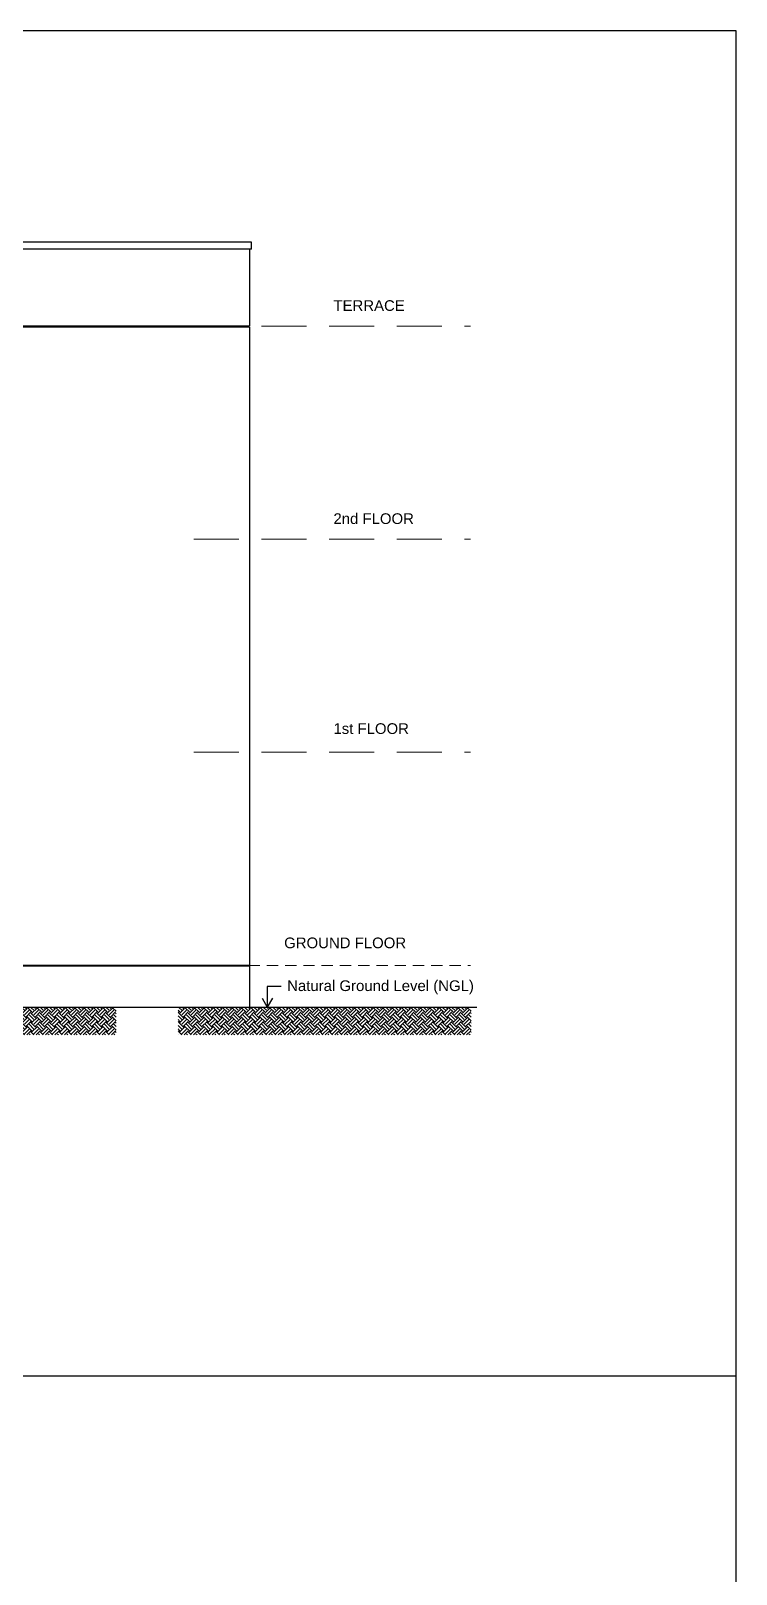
# Model space of a CAD drawing. Header units: metres. Extents: x -1441 to -394, y -133 to 518.
# Drawn here: x -1133.54 to -1123.45, y 132.01 to 154.09 of the extents above; entities that cross this region are included whole.
import ezdxf

# ---------------------------------------------------------------- set-up
doc = ezdxf.new("R2010")
doc.units = ezdxf.units.M
doc.header["$LTSCALE"] = 25.4
doc.linetypes.add('DASHED2', pattern=[9.525, 6.35, -3.175])
doc.linetypes.add('DASHEDX2', pattern=[38.1, 25.4, -12.7])
doc.layers.get('0').update_dxf_attribs({"linetype": 'CONTINUOUS'})
doc.styles.add('STYLE3', font='arial.ttf')

msp = doc.modelspace()

# ---------------------------------------------------------------- hatches: boundary and pattern name
at = {"linetype": 'Continuous', "lineweight": 9}
h = msp.add_hatch(dxfattribs=at)
h.set_pattern_fill('EARTH', color=8, scale=0.015, angle=45, style=0)
h.set_pattern_definition([(45, (-1984.38097, -82.1387), (9e-18, 0.134701482), [0.095248331, -0.095248331]), (45, (-1984.40623, -82.11344), (9e-18, 0.134701482), [0.095248331, -0.095248331]), (45, (-1984.43149, -82.08818), (9e-18, 0.134701482), [0.095248331, -0.095248331]), (135, (-1984.43149, -82.07135), (-0.134701482, 9e-18), [0.095248331, -0.095248331]), (135, (-1984.40623, -82.04609), (-0.134701482, 9e-18), [0.095248331, -0.095248331]), (135, (-1984.38097, -82.02083), (-0.134701482, 9e-18), [0.095248331, -0.095248331])])
h.paths.add_polyline_path([(-1132.319, 140.112), (-1136.513, 140.112), (-1136.513, 139.723), (-1132.319, 139.723)])
h = msp.add_hatch(dxfattribs=at)
h.set_pattern_fill('EARTH', color=8, scale=0.015, angle=45, style=0)
h.set_pattern_definition([(45, (-1979.30102, -82.1387), (9e-18, 0.134701482), [0.095248331, -0.095248331]), (45, (-1979.32628, -82.11344), (9e-18, 0.134701482), [0.095248331, -0.095248331]), (45, (-1979.35154, -82.08818), (9e-18, 0.134701482), [0.095248331, -0.095248331]), (135, (-1979.35154, -82.07135), (-0.134701482, 9e-18), [0.095248331, -0.095248331]), (135, (-1979.32628, -82.04609), (-0.134701482, 9e-18), [0.095248331, -0.095248331]), (135, (-1979.30102, -82.02083), (-0.134701482, 9e-18), [0.095248331, -0.095248331])])
h.paths.add_polyline_path([(-1127.239, 140.112), (-1131.433, 140.112), (-1131.433, 139.723), (-1127.239, 139.723)])

# ---------------------------------------------------------------- linework, layer by layer
at = {"color": 7, "linetype": 'Continuous'}
for p, q in [((-1130.383, 151.068), (-1138.033, 151.068)), ((-1130.383, 150.968), (-1138.033, 150.968)), ((-1130.413, 150.968), (-1130.413, 149.868)), ((-1130.383, 150.968), (-1130.383, 151.068)), ((-1130.413, 149.868), (-1151.283, 149.868)), ((-1130.413, 149.855), (-1151.283, 149.855)), ((-1130.426, 149.868), (-1130.426, 149.855)), ((-1130.413, 149.855), (-1130.413, 140.718)), ((-1130.413, 140.718), (-1151.283, 140.718)), ((-1130.426, 140.718), (-1130.426, 140.705)), ((-1130.413, 140.705), (-1142.352, 140.705)), ((-1130.413, 140.705), (-1130.413, 140.118)), ((-1129.958, 140.414), (-1130.157, 140.414)), ((-1130.157, 140.414), (-1130.157, 140.118)), ((-1130.157, 140.414), (-1130.157, 140.118)), ((-1130.231, 140.251), (-1130.157, 140.118)), ((-1130.083, 140.251), (-1130.157, 140.118))]:
    msp.add_line(p, q, dxfattribs=at)
at = {"color": 8, "linetype": 'DASHEDX2', "lineweight": 13, "ltscale": 0.001}
for p, q in [((-1131.208, 149.868), (-1127.247, 149.868)), ((-1131.208, 146.818), (-1127.247, 146.818)), ((-1131.208, 143.768), (-1127.247, 143.768))]:
    msp.add_line(p, q, dxfattribs=at)
at = {"color": 8, "linetype": 'DASHED2', "lineweight": 13, "ltscale": 0.001}
msp.add_line((-1131.208, 140.718), (-1127.247, 140.718), dxfattribs=at)
at = {"color": 7}
msp.add_line((-1152.028, 140.118), (-1127.16, 140.118), dxfattribs=at)
at = {"color": 7, "linetype": 'Continuous', "lineweight": 25}
msp.add_line((-1183.671, 134.845), (-1123.45, 134.845), dxfattribs=at)
at = {"lineweight": 30}
msp.add_lwpolyline([(-1123.45, 154.094), (-1183.671, 154.094), (-1183.671, 114.053), (-1123.45, 114.053)], close=True, dxfattribs=at)

# ---------------------------------------------------------------- texts
at = {"color": 146, "style": 'STYLE3'}
for s, height, p in [('TERRACE', 0.1529, (-1129.21, 150.086)), ('2nd FLOOR', 0.1529, (-1129.21, 147.036)), ('1st FLOOR', 0.1529, (-1129.21, 144.031)), ('GROUND FLOOR', 0.15293, (-1129.915, 140.964)), ('Natural Ground Level (NGL)', 0.15293, (-1129.872, 140.351))]:
    msp.add_text(s, height=height, dxfattribs=at).set_placement(p)

doc.saveas('drawing.dxf')
